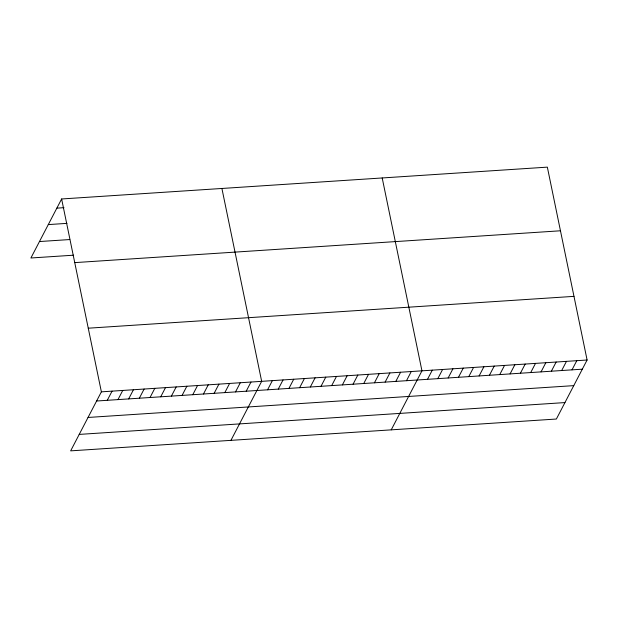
<?xml version="1.0" encoding="UTF-8"?>
<svg xmlns="http://www.w3.org/2000/svg" width="618" height="618" viewBox="0 0 618 618"><rect width="100%" height="100%" fill="white"/><g stroke="black" fill="none" stroke-linecap="round" stroke-linejoin="round"><path stroke-width="0.93" d="M61.622 198.973L101.375 391.843L70.653 450.862L556.378 419.027L587.1 360.008L547.347 167.138L61.622 198.973L30.9 257.992L73.642 255.188M107.285 400.31L112.059 391.14M117.976 399.614L122.743 390.445M128.66 398.911L133.434 389.742M139.344 398.208L144.118 389.039M150.035 397.513L154.801 388.343M160.719 396.81L165.493 387.64M171.402 396.107L176.176 386.945M182.086 395.412L186.86 386.242M192.777 394.709L197.551 385.539M203.461 394.006L208.235 384.844M214.145 393.311L218.919 384.141M224.836 392.608L229.602 383.438M235.52 391.905L240.294 382.743M246.203 391.209L250.978 382.04M230.939 440.356L261.661 381.337L221.908 188.467M267.579 389.803L272.353 380.642M278.262 389.108L283.036 379.939M288.946 388.405L293.72 379.236M299.637 387.702L304.411 378.54M310.321 387.007L315.095 377.837M321.005 386.304L325.779 377.134M331.696 385.609L336.462 376.439M342.38 384.906L347.154 375.736M353.063 384.203L357.837 375.033M363.747 383.508L368.521 374.338M374.438 382.805L379.213 373.635M385.122 382.102L389.896 372.932M395.806 381.406L400.58 372.237M406.497 380.703L411.264 371.534M391.233 429.85L421.955 370.831L382.202 177.961M427.501 379.328L432.276 370.159M437.822 378.649L442.596 369.479M448.143 377.977L452.917 368.807M458.471 377.297L463.237 368.127M468.792 376.617L473.558 367.455M479.112 375.945L483.886 366.775M489.433 375.265L494.207 366.095M499.753 374.593L504.527 365.423M510.074 373.913L514.848 364.744M520.395 373.241L525.169 364.072M530.715 372.561L535.489 363.392M541.044 371.881L545.81 362.72M551.364 371.209L556.138 362.04M561.685 370.53L566.459 361.368M572.005 369.858L576.779 360.688M56.848 208.142L63.971 207.671M48.289 224.589L66.983 223.368M39.467 241.538L69.741 239.552M74.739 262.619L560.464 230.784M88.258 328.197L573.983 296.362M101.375 391.843L587.1 360.008M96.601 401.012L582.326 369.178M88.042 417.459L573.767 385.632M79.212 434.408L564.945 402.581"/></g></svg>
